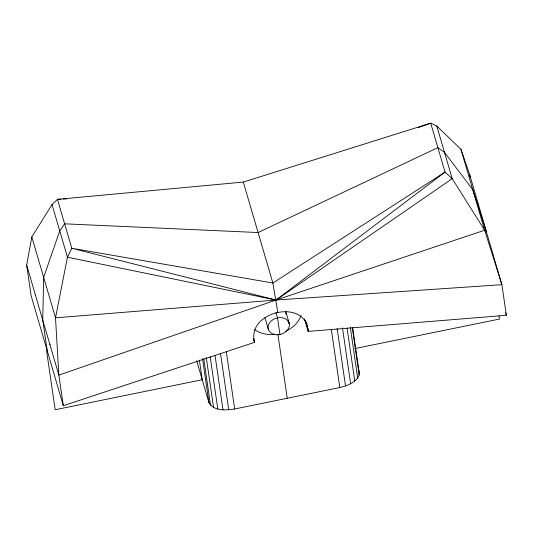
<?xml version="1.0" encoding="UTF-8"?>
<svg xmlns="http://www.w3.org/2000/svg" width="533" height="533" viewBox="0 0 533 533"><rect width="100%" height="100%" fill="white"/><g stroke="black" fill="none" stroke-linecap="round" stroke-linejoin="round"><path stroke-width="0.8" d="M35.591 295.642L35.598 295.135M49.915 344.565L49.929 344.065M308.134 331.406C306.302 297.481 245.78 311.545 254.641 342.319L63.32 405.713L31.114 295.722L26.65 265.108L31.827 236.932L52.027 204.545L57.477 199.355L243.308 182.073L430.717 123.176L436.787 126.021L460.972 149.34L469.68 174.691L501.886 284.675L506.35 315.289L308.134 331.406L304.47 318.881M196.684 360.781L208.943 402.628C213.826 411.416 226.159 410.257 234.673 408.991L339.801 387.538C347.223 385.672 356.177 382.761 359.182 374.972L359.122 371.981L352.693 327.935M418.198 127.653L430.717 123.176L445.042 172.106L452.204 178.675L484.657 230.236L501.886 284.675L276.014 300.039L55.512 317.821L31.827 236.932M279.945 334.457L279.159 334.651A10.88 8.388 -16.3 0 1 268.186 328.821A10.88 8.388 -16.3 0 1 275.554 318.394L279.525 317.588A10.88 8.388 -16.3 0 1 289.426 324.484A10.88 8.388 -16.3 0 1 280.738 334.331L279.945 334.457L277.526 317.868L275.961 312.538M354.851 348.582L499.468 319.067L498.988 315.803M274.861 334.158L273.382 334.424A27.849 21.467 -16.3 0 1 254.428 329.427M60.789 199.189L57.477 199.355L71.802 248.278L67.444 257.199L55.512 317.821L58.857 375.099L63.32 405.713M63.274 199.062L66.585 198.896M478.467 204.752L478.621 205.218M492.792 253.675L492.945 254.148M460.972 149.34L484.657 230.236L276.014 300.039L58.857 375.099L26.65 265.108M505.65 312.898L506.35 315.289M436.787 126.021L452.204 178.675L276.014 300.039L67.444 257.199L52.027 204.545M358.429 369.609L359.122 371.981M306.608 322.758L307.068 324.324M305.556 320.806L308.307 330.194M285.688 311.219L289.252 323.398M285.402 311.898L286.074 314.184M288.08 321.033L288.746 323.318M243.308 182.073L272.869 283.01L277.826 312.465M264.948 317.688L268.512 329.867M253.495 338.408L254.641 342.319M253.448 338.908L254.134 341.253M486.136 232.102L485.783 229.683L472.811 189.788L444.495 152.345L437.879 147.641L258.092 232.541L64.64 223.82L59.736 230.876L43.666 277.373L42.753 320.1L47.217 350.714L46.604 350.921L55.185 409.744L202.234 379.729L199.382 360.155M469.68 174.691L470.033 177.103M352.273 327.608L359.182 374.972M350.294 327.262L357.71 378.077M347.056 328.068L354.791 381.075M342.486 327.908L350.634 383.767M337.149 328.588L345.524 385.972M331.326 329.414L339.801 387.538M277.933 334.451L287.24 398.264M226.318 351.687L234.673 408.991M220.482 353.246L228.737 409.81M215.072 355.604L222.981 409.824M210.195 356.844L217.81 409.031M206.271 357.503L213.56 407.492M203.746 358.762L210.542 405.307M202.513 358.582L208.943 402.628M301.058 315.523A27.849 21.467 -16.3 0 1 285.948 331.113M445.042 172.106L276.014 300.039L71.802 248.278L272.869 283.01L445.042 172.106"/></g></svg>
